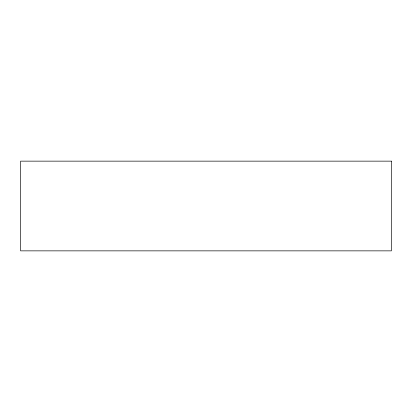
<?xml version="1.0" encoding="UTF-8"?>
<svg xmlns="http://www.w3.org/2000/svg" width="412" height="412" viewBox="0 0 412 412"><rect width="100%" height="100%" fill="white"/><g stroke="black" fill="none" stroke-linecap="round" stroke-linejoin="round"><path stroke-width="0.62" d="M391.4 161.143L20.6 161.143L20.6 250.857L391.4 250.857L391.4 161.143"/></g></svg>
